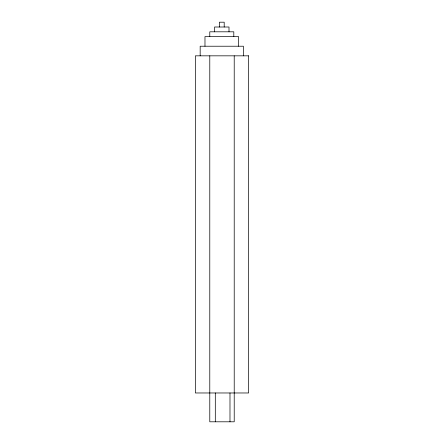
<?xml version="1.0" encoding="UTF-8"?>
<svg xmlns="http://www.w3.org/2000/svg" width="444" height="444" viewBox="0 0 444 444"><rect width="100%" height="100%" fill="white"/><g stroke="black" fill="none" stroke-linecap="round" stroke-linejoin="round"><path stroke-width="0.67" d="M243.412 55.833L243.412 46.22L200.172 46.22L200.172 55.833M238.611 46.22L238.611 36.613L204.978 36.613L204.978 46.22M234.216 55.833L234.216 421.8L209.784 421.8L209.784 55.833M233.805 36.613L233.805 31.807L209.784 31.807L209.784 36.613M229.986 392.973L229.986 421.8M228.999 31.807L228.999 27.006L214.585 27.006L214.585 31.807M224.198 27.006L224.198 22.2L219.392 22.2L219.392 27.006M215.307 392.973L215.307 421.8M248.629 55.833L195.371 55.833L195.371 392.973L248.629 392.973L248.629 55.833"/></g></svg>
